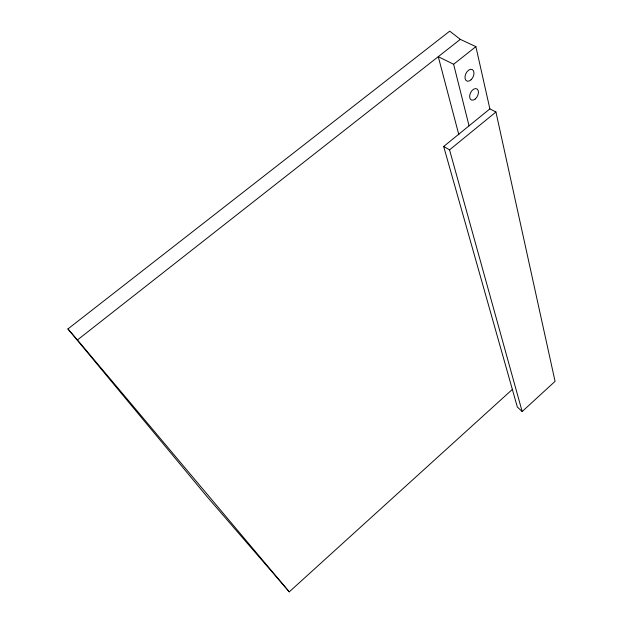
<?xml version="1.0" encoding="UTF-8"?>
<svg xmlns="http://www.w3.org/2000/svg" width="623" height="623" viewBox="0 0 623 623"><rect width="100%" height="100%" fill="white"/><g stroke="black" fill="none" stroke-linecap="round" stroke-linejoin="round"><path stroke-width="0.93" d="M489.88 108.877L443.677 146.483L517.331 407.006L522.167 411.53L555.07 381.354L495.931 112L489.88 108.877L475.879 46.639L460.319 39.366L449.72 31.15L67.93 328.952L206.883 496.461L289.274 591.85L512.503 389.274M522.167 411.53L449.557 149.855L495.931 112M458.847 134.786L438.273 56.677L453.622 64.255L475.879 46.639M67.93 328.952L77.462 339.94L460.319 39.366M443.677 146.483L449.557 149.855M77.462 339.94L289.274 591.85M453.622 64.255L469.049 125.838M475.256 99.002A6.207 3.847 -63.6 0 0 477.109 89.011A6.207 3.847 -63.6 0 0 469.758 95.155A6.207 3.847 -63.6 0 0 475.256 99.002M471.074 79.783A6.355 3.979 -64.6 0 0 472.374 69.605A6.355 3.979 -64.6 0 0 465.046 76.419A6.355 3.979 -64.6 0 0 471.074 79.783"/></g></svg>
